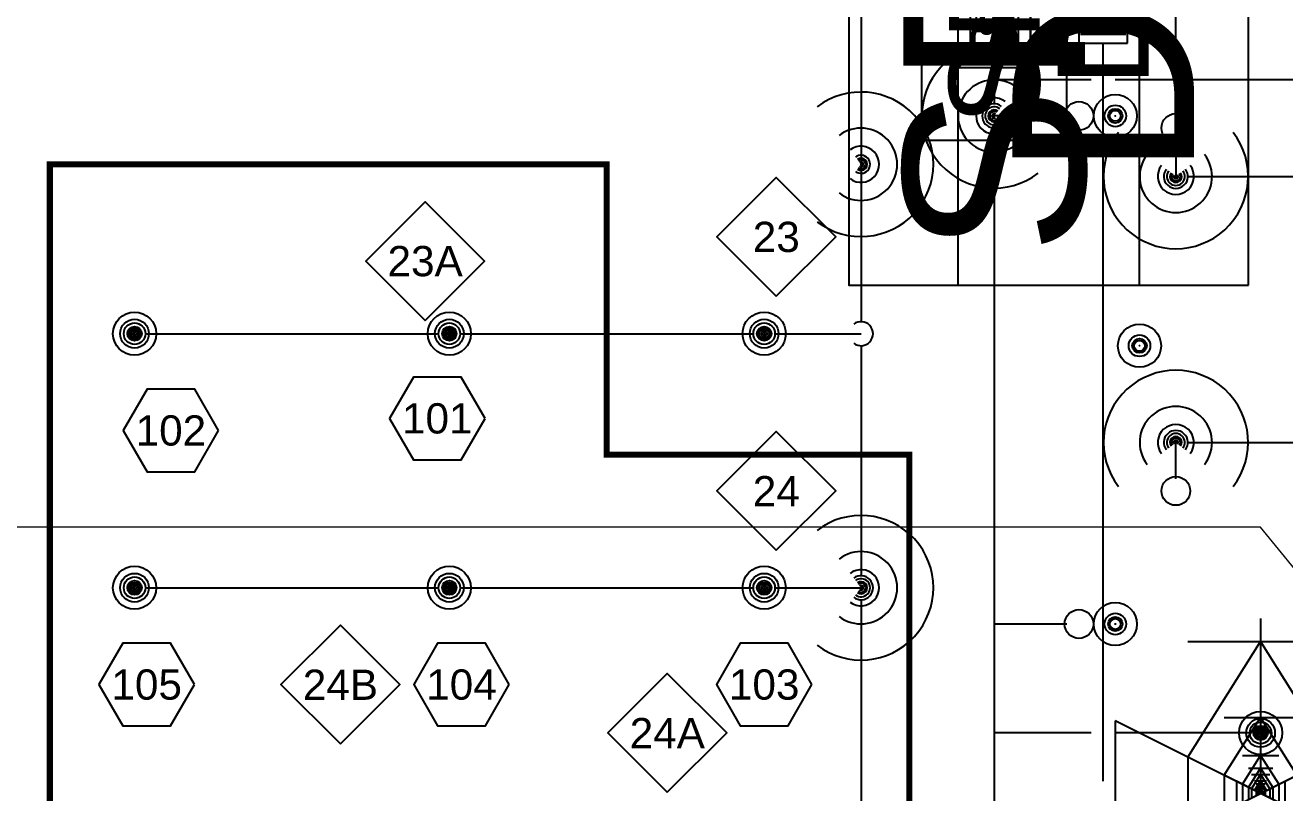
# Model space of a CAD drawing. Extents: x -17670 to 21732, y -105 to 1153.
# Drawn here: x -3360.1 to -2944, y 563.9 to 817.7 of the extents above; entities that cross this region are included whole.
import ezdxf
from ezdxf import colors
from ezdxf.entities.mleader import LeaderData, LeaderLine
from ezdxf.enums import TextEntityAlignment as Align
from ezdxf.math import Vec2, Vec3

# ---------------------------------------------------------------- set-up
doc = ezdxf.new("R2010")
doc.units = 0
doc.header["$LTSCALE"] = 48
doc.header["$MEASUREMENT"] = 0
doc.linetypes.add('PHANTOM', pattern=[2.5, 1.25, -0.25, 0.25, -0.25, 0.25, -0.25])
for name, color, linetype in [('F-DRNP-N', 6, 'Continuous'), ('F-DRNP-N @ 1 (1)', 6, 'Continuous'), ('F-DRNP-N @ 128', 6, 'Continuous'), ('F-DRNP-N @ 192', 6, 'Continuous'), ('F-DRNP-N @ 384', 6, 'Continuous'), ('F-DRNP-N @ 48', 6, 'Continuous'), ('F-DRNP-N @ 64', 6, 'Continuous'), ('F-DRNP-N @ 768', 6, 'Continuous'), ('F-DRNP-N @ 96', 6, 'Continuous'), ('F-DRYP-N', 3, 'Continuous'), ('F-DRYP-N @ 1 (1)', 3, 'Continuous'), ('F-DRYP-N @ 1 (2)', 3, 'Continuous'), ('F-DRYP-N @ 12', 3, 'Continuous'), ('F-DRYP-N @ 128', 3, 'Continuous'), ('F-DRYP-N @ 16', 3, 'Continuous'), ('F-DRYP-N @ 192', 3, 'Continuous'), ('F-DRYP-N @ 2', 3, 'Continuous'), ('F-DRYP-N @ 24', 3, 'Continuous'), ('F-DRYP-N @ 384', 3, 'Continuous'), ('F-DRYP-N @ 4', 3, 'Continuous'), ('F-DRYP-N @ 48', 3, 'Continuous'), ('F-DRYP-N @ 64', 3, 'Continuous'), ('F-DRYP-N @ 768', 3, 'Continuous'), ('F-DRYP-N @ 8', 3, 'Continuous'), ('F-DRYP-N @ 96', 3, 'Continuous'), ('F-FP-N', 2, 'Continuous'), ('F-FP-N @ 1 (1)', 2, 'Continuous'), ('F-FP-N @ 1 (2)', 2, 'Continuous'), ('F-FP-N @ 12', 2, 'Continuous'), ('F-FP-N @ 128', 2, 'Continuous'), ('F-FP-N @ 16', 2, 'Continuous'), ('F-FP-N @ 192', 2, 'Continuous'), ('F-FP-N @ 2', 2, 'Continuous'), ('F-FP-N @ 24', 2, 'Continuous'), ('F-FP-N @ 384', 2, 'Continuous'), ('F-FP-N @ 4', 2, 'Continuous'), ('F-FP-N @ 48', 2, 'Continuous'), ('F-FP-N @ 64', 2, 'Continuous'), ('F-FP-N @ 768', 2, 'Continuous'), ('F-FP-N @ 8', 2, 'Continuous'), ('F-FP-N @ 96', 2, 'Continuous'), ('F-HYDR-N', 2, 'Continuous'), ('F-HYDR-N @ 128', 2, 'Continuous'), ('F-SPRK-HEAD-N', 2, 'Continuous'), ('F-SPRK-HEAD-N @ 1 (1)', 2, 'Continuous'), ('F-SPRK-HEAD-N @ 1 (2)', 2, 'Continuous'), ('F-SPRK-HEAD-N @ 128', 2, 'Continuous'), ('F-SPRK-HEAD-N @ 192', 2, 'Continuous'), ('F-SPRK-HEAD-N @ 48', 2, 'Continuous'), ('F-SPRK-HEAD-N @ 64', 2, 'Continuous'), ('F-SPRK-HEAD-N @ 96', 2, 'Continuous'), ('F-SPRN-N', 1, 'Continuous'), ('F-SPRN-N @ 1 (1)', 1, 'Continuous'), ('F-SPRN-N @ 1 (2)', 1, 'Continuous'), ('F-SPRN-N @ 12', 1, 'Continuous'), ('F-SPRN-N @ 128', 1, 'Continuous'), ('F-SPRN-N @ 16', 1, 'Continuous'), ('F-SPRN-N @ 192', 1, 'Continuous'), ('F-SPRN-N @ 2', 1, 'Continuous'), ('F-SPRN-N @ 24', 1, 'Continuous'), ('F-SPRN-N @ 384', 1, 'Continuous'), ('F-SPRN-N @ 4', 1, 'Continuous'), ('F-SPRN-N @ 48', 1, 'Continuous'), ('F-SPRN-N @ 64', 1, 'Continuous'), ('F-SPRN-N @ 768', 1, 'Continuous'), ('F-SPRN-N @ 8', 1, 'Continuous'), ('F-SPRN-N @ 96', 1, 'Continuous')]:
    doc.layers.add(name, color=color, linetype=linetype)
doc.layers.add('G-ANNO-TEXT', color=70, linetype='Continuous', lineweight=0)
doc.styles.add('Arial', font='arial.ttf')

# ---------------------------------------------------------------- blocks, each defined once
blk = doc.blocks.new('*U25')
at = {"layer": 'DEFPOINTS'}
blk.add_lwpolyline([(-0.125, -0.0625), (0.125, -0.0625), (0.125, 0.0625), (-0.125, 0.0625)], close=True, dxfattribs=at)
at = {"style": 'Arial'}
blk.add_text('DR', height=0.078125, dxfattribs=at).set_placement((-1.799086849145543e-16, 0), align=Align.MIDDLE)
blk = doc.blocks.new('*U1239')
at = {"layer": 'F-DRNP-N @ 1 (1)', "linetype": 'ByBlock', "lineweight": -2, "rotation": 90}
blk.add_blockref('*U25', (-3004.000000014936, 827.7428015229925), dxfattribs=at)
at = {"layer": 'F-DRNP-N @ 128', "linetype": 'ByBlock', "lineweight": -2, "xscale": 128.0000000000001, "yscale": 128.0000000000001, "zscale": 128.0000000000001, "rotation": 89.99999999999999}
blk.add_blockref('*U25', (-3004.000000014936, 827.7428015229925), dxfattribs=at)
at = {"layer": 'F-DRNP-N @ 192', "linetype": 'ByBlock', "lineweight": -2, "xscale": 192.0000000000001, "yscale": 192.0000000000001, "zscale": 192.0000000000001, "rotation": 89.99999999999999}
blk.add_blockref('*U25', (-3004.000000014936, 827.7428015229925), dxfattribs=at)
at = {"layer": 'F-DRNP-N @ 384', "linetype": 'ByBlock', "lineweight": -2, "xscale": 384.0000000000003, "yscale": 384.0000000000003, "zscale": 384.0000000000003, "rotation": 89.99999999999999}
blk.add_blockref('*U25', (-3004.000000014936, 827.7428015229925), dxfattribs=at)
at = {"layer": 'F-DRNP-N @ 48', "linetype": 'ByBlock', "lineweight": -2, "xscale": 48.00000000000004, "yscale": 48.00000000000004, "zscale": 48.00000000000004, "rotation": 89.99999999999999}
blk.add_blockref('*U25', (-3004.000000014936, 827.7428015229925), dxfattribs=at)
at = {"layer": 'F-DRNP-N @ 64', "linetype": 'ByBlock', "lineweight": -2, "xscale": 64.00000000000004, "yscale": 64.00000000000004, "zscale": 64.00000000000004, "rotation": 89.99999999999999}
blk.add_blockref('*U25', (-3004.000000014936, 827.7428015229925), dxfattribs=at)
at = {"layer": 'F-DRNP-N @ 768', "linetype": 'ByBlock', "lineweight": -2, "xscale": 768.0000000000006, "yscale": 768.0000000000006, "zscale": 768.0000000000006, "rotation": 89.99999999999999}
blk.add_blockref('*U25', (-3004.000000014936, 827.7428015229925), dxfattribs=at)
at = {"layer": 'F-DRNP-N @ 96', "linetype": 'ByBlock', "lineweight": -2, "xscale": 96.00000000000007, "yscale": 96.00000000000007, "zscale": 96.00000000000007, "rotation": 89.99999999999999}
blk.add_blockref('*U25', (-3004.000000014936, 827.7428015229925), dxfattribs=at)
blk = doc.blocks.new('*U23')
at = {"layer": 'DEFPOINTS'}
blk.add_lwpolyline([(-0.125, -0.0625), (0.125, -0.0625), (0.125, 0.0625), (-0.125, 0.0625)], close=True, dxfattribs=at)
at = {"style": 'Arial'}
blk.add_text('SPR', height=0.078125, dxfattribs=at).set_placement((-1.799086849145543e-16, 0), align=Align.MIDDLE)
blk = doc.blocks.new('*U1240')
at = {"layer": 'F-SPRN-N @ 1 (2)', "linetype": 'ByBlock', "lineweight": -2, "rotation": 90}
blk.add_blockref('*U23', (-3040.000000014936, 827.7428015229925), dxfattribs=at)
at = {"layer": 'F-SPRN-N @ 128', "linetype": 'ByBlock', "lineweight": -2, "xscale": 128.0000000000001, "yscale": 128.0000000000001, "zscale": 128.0000000000001, "rotation": 89.99999999999999}
blk.add_blockref('*U23', (-3040.000000014936, 827.7428015229925), dxfattribs=at)
at = {"layer": 'F-SPRN-N @ 192', "linetype": 'ByBlock', "lineweight": -2, "xscale": 192.0000000000001, "yscale": 192.0000000000001, "zscale": 192.0000000000001, "rotation": 89.99999999999999}
blk.add_blockref('*U23', (-3040.000000014936, 827.7428015229925), dxfattribs=at)
at = {"layer": 'F-SPRN-N @ 384', "linetype": 'ByBlock', "lineweight": -2, "xscale": 384.0000000000003, "yscale": 384.0000000000003, "zscale": 384.0000000000003, "rotation": 89.99999999999999}
blk.add_blockref('*U23', (-3040.000000014936, 827.7428015229925), dxfattribs=at)
at = {"layer": 'F-SPRN-N @ 48', "linetype": 'ByBlock', "lineweight": -2, "xscale": 48.00000000000004, "yscale": 48.00000000000004, "zscale": 48.00000000000004, "rotation": 89.99999999999999}
blk.add_blockref('*U23', (-3040.000000014936, 827.7428015229925), dxfattribs=at)
at = {"layer": 'F-SPRN-N @ 64', "linetype": 'ByBlock', "lineweight": -2, "xscale": 64.00000000000004, "yscale": 64.00000000000004, "zscale": 64.00000000000004, "rotation": 89.99999999999999}
blk.add_blockref('*U23', (-3040.000000014936, 827.7428015229925), dxfattribs=at)
at = {"layer": 'F-SPRN-N @ 768', "linetype": 'ByBlock', "lineweight": -2, "xscale": 768.0000000000006, "yscale": 768.0000000000006, "zscale": 768.0000000000006, "rotation": 89.99999999999999}
blk.add_blockref('*U23', (-3040.000000014936, 827.7428015229925), dxfattribs=at)
at = {"layer": 'F-SPRN-N @ 96', "linetype": 'ByBlock', "lineweight": -2, "xscale": 96.00000000000007, "yscale": 96.00000000000007, "zscale": 96.00000000000007, "rotation": 89.99999999999999}
blk.add_blockref('*U23', (-3040.000000014936, 827.7428015229925), dxfattribs=at)
blk = doc.blocks.new('*U27')
blk.add_circle((0, 0), 0.037109375)
blk = doc.blocks.new('*U1322')
at = {"layer": 'F-SPRK-HEAD-N @ 1 (1)'}
blk.add_blockref('*U27', (-2992.000000014936, 831.7428015229925), dxfattribs=at)
at = {"layer": 'F-SPRK-HEAD-N @ 1 (2)'}
blk.add_blockref('*U27', (-2992.000000014936, 831.7428015229925), dxfattribs=at)
at = {"layer": 'F-SPRK-HEAD-N @ 128', "xscale": 128, "yscale": 128, "zscale": 128}
blk.add_blockref('*U27', (-2980.000000014936, 783.7428015229925), dxfattribs=at)
at = {"layer": 'F-SPRK-HEAD-N @ 192', "xscale": 192, "yscale": 192, "zscale": 192}
blk.add_blockref('*U27', (-2992.000000014936, 831.7428015229925), dxfattribs=at)
at = {"layer": 'F-SPRK-HEAD-N @ 48', "xscale": 48, "yscale": 48, "zscale": 48}
blk.add_blockref('*U27', (-2992.000000014936, 831.7428015229925), dxfattribs=at)
at = {"layer": 'F-SPRK-HEAD-N @ 64', "xscale": 64, "yscale": 64, "zscale": 64}
blk.add_blockref('*U27', (-2992.000000014936, 831.7428015229925), dxfattribs=at)
at = {"layer": 'F-SPRK-HEAD-N @ 96', "xscale": 96, "yscale": 96, "zscale": 96}
blk.add_blockref('*U27', (-2992.000000014936, 831.7428015229925), dxfattribs=at)
blk = doc.blocks.new('*U1324')
at = {"layer": 'F-SPRK-HEAD-N @ 1 (1)'}
blk.add_blockref('*U27', (-2992.000000014936, 711.7428015229925), dxfattribs=at)
at = {"layer": 'F-SPRK-HEAD-N @ 1 (2)'}
blk.add_blockref('*U27', (-2992.000000014936, 711.7428015229925), dxfattribs=at)
at = {"layer": 'F-SPRK-HEAD-N @ 128', "xscale": 128, "yscale": 128, "zscale": 128}
blk.add_blockref('*U27', (-2980.000000014936, 663.7428015229925), dxfattribs=at)
at = {"layer": 'F-SPRK-HEAD-N @ 192', "xscale": 192, "yscale": 192, "zscale": 192}
blk.add_blockref('*U27', (-2992.000000014936, 711.7428015229925), dxfattribs=at)
at = {"layer": 'F-SPRK-HEAD-N @ 48', "xscale": 48, "yscale": 48, "zscale": 48}
blk.add_blockref('*U27', (-2992.000000014936, 711.7428015229925), dxfattribs=at)
at = {"layer": 'F-SPRK-HEAD-N @ 64', "xscale": 64, "yscale": 64, "zscale": 64}
blk.add_blockref('*U27', (-2992.000000014936, 711.7428015229925), dxfattribs=at)
at = {"layer": 'F-SPRK-HEAD-N @ 96', "xscale": 96, "yscale": 96, "zscale": 96}
blk.add_blockref('*U27', (-2992.000000014936, 711.7428015229925), dxfattribs=at)
blk = doc.blocks.new('*U12')
at = {"linetype": 'Continuous'}
blk.add_arc((0, 0), 0.03111555437015312, 232.5669694738212, 127.4330305261797, dxfattribs=at)
blk = doc.blocks.new('*U1326')
at = {"layer": 'F-SPRN-N @ 1 (1)', "rotation": 270}
blk.add_blockref('*U12', (-2980.000000014936, 767.7428015229925), dxfattribs=at)
at = {"layer": 'F-SPRN-N @ 1 (2)', "rotation": 270}
blk.add_blockref('*U12', (-2980.000000014936, 767.7428015229925), dxfattribs=at)
at = {"layer": 'F-SPRN-N @ 12', "xscale": 12, "yscale": 12, "zscale": 12, "rotation": 270}
blk.add_blockref('*U12', (-2980.000000014936, 767.7428015229925), dxfattribs=at)
at = {"layer": 'F-SPRN-N @ 128', "xscale": 128, "yscale": 128, "zscale": 128, "rotation": 270}
blk.add_blockref('*U12', (-2980.000000014936, 767.7428015229925), dxfattribs=at)
at = {"layer": 'F-SPRN-N @ 16', "xscale": 16, "yscale": 16, "zscale": 16, "rotation": 270}
blk.add_blockref('*U12', (-2980.000000014936, 767.7428015229925), dxfattribs=at)
at = {"layer": 'F-SPRN-N @ 192', "xscale": 192, "yscale": 192, "zscale": 192, "rotation": 270}
blk.add_blockref('*U12', (-2980.000000014936, 767.7428015229925), dxfattribs=at)
at = {"layer": 'F-SPRN-N @ 2', "xscale": 2, "yscale": 2, "zscale": 2, "rotation": 270}
blk.add_blockref('*U12', (-2980.000000014936, 767.7428015229925), dxfattribs=at)
at = {"layer": 'F-SPRN-N @ 24', "xscale": 24, "yscale": 24, "zscale": 24, "rotation": 270}
blk.add_blockref('*U12', (-2980.000000014936, 767.7428015229925), dxfattribs=at)
at = {"layer": 'F-SPRN-N @ 384', "xscale": 384, "yscale": 384, "zscale": 384, "rotation": 270}
blk.add_blockref('*U12', (-2980.000000014936, 767.7428015229925), dxfattribs=at)
at = {"layer": 'F-SPRN-N @ 4', "xscale": 4, "yscale": 4, "zscale": 4, "rotation": 270}
blk.add_blockref('*U12', (-2980.000000014936, 767.7428015229925), dxfattribs=at)
at = {"layer": 'F-SPRN-N @ 48', "xscale": 48, "yscale": 48, "zscale": 48, "rotation": 270}
blk.add_blockref('*U12', (-2980.000000014936, 767.7428015229925), dxfattribs=at)
at = {"layer": 'F-SPRN-N @ 64', "xscale": 64, "yscale": 64, "zscale": 64, "rotation": 270}
blk.add_blockref('*U12', (-2980.000000014936, 767.7428015229925), dxfattribs=at)
at = {"layer": 'F-SPRN-N @ 768', "xscale": 768, "yscale": 768, "zscale": 768, "rotation": 270}
blk.add_blockref('*U12', (-2980.000000014936, 767.7428015229925), dxfattribs=at)
at = {"layer": 'F-SPRN-N @ 8', "xscale": 8, "yscale": 8, "zscale": 8, "rotation": 270}
blk.add_blockref('*U12', (-2980.000000014936, 767.7428015229925), dxfattribs=at)
at = {"layer": 'F-SPRN-N @ 96', "xscale": 96, "yscale": 96, "zscale": 96, "rotation": 270}
blk.add_blockref('*U12', (-2980.000000014936, 767.7428015229925), dxfattribs=at)
blk = doc.blocks.new('*U1329')
at = {"layer": 'F-SPRN-N @ 1 (1)', "rotation": 89.99999999999999}
blk.add_blockref('*U12', (-2980.000000014936, 679.7428015229925), dxfattribs=at)
at = {"layer": 'F-SPRN-N @ 1 (2)', "rotation": 89.99999999999999}
blk.add_blockref('*U12', (-2980.000000014936, 679.7428015229925), dxfattribs=at)
at = {"layer": 'F-SPRN-N @ 12', "xscale": 12.00000000000001, "yscale": 12.00000000000001, "zscale": 12.00000000000001, "rotation": 89.99999999999999}
blk.add_blockref('*U12', (-2980.000000014936, 679.7428015229925), dxfattribs=at)
at = {"layer": 'F-SPRN-N @ 128', "xscale": 128.0000000000001, "yscale": 128.0000000000001, "zscale": 128.0000000000001, "rotation": 89.99999999999999}
blk.add_blockref('*U12', (-2980.000000014936, 679.7428015229925), dxfattribs=at)
at = {"layer": 'F-SPRN-N @ 16', "xscale": 16.00000000000001, "yscale": 16.00000000000001, "zscale": 16.00000000000001, "rotation": 89.99999999999999}
blk.add_blockref('*U12', (-2980.000000014936, 679.7428015229925), dxfattribs=at)
at = {"layer": 'F-SPRN-N @ 192', "xscale": 192.0000000000001, "yscale": 192.0000000000001, "zscale": 192.0000000000001, "rotation": 89.99999999999999}
blk.add_blockref('*U12', (-2980.000000014936, 679.7428015229925), dxfattribs=at)
at = {"layer": 'F-SPRN-N @ 2', "xscale": 2.000000000000001, "yscale": 2.000000000000001, "zscale": 2.000000000000001, "rotation": 89.99999999999999}
blk.add_blockref('*U12', (-2980.000000014936, 679.7428015229925), dxfattribs=at)
at = {"layer": 'F-SPRN-N @ 24', "xscale": 24.00000000000001, "yscale": 24.00000000000001, "zscale": 24.00000000000001, "rotation": 89.99999999999999}
blk.add_blockref('*U12', (-2980.000000014936, 679.7428015229925), dxfattribs=at)
at = {"layer": 'F-SPRN-N @ 384', "xscale": 384.0000000000002, "yscale": 384.0000000000002, "zscale": 384.0000000000002, "rotation": 89.99999999999999}
blk.add_blockref('*U12', (-2980.000000014936, 679.7428015229925), dxfattribs=at)
at = {"layer": 'F-SPRN-N @ 4', "xscale": 4.000000000000002, "yscale": 4.000000000000002, "zscale": 4.000000000000002, "rotation": 89.99999999999999}
blk.add_blockref('*U12', (-2980.000000014936, 679.7428015229925), dxfattribs=at)
at = {"layer": 'F-SPRN-N @ 48', "xscale": 48.00000000000002, "yscale": 48.00000000000002, "zscale": 48.00000000000002, "rotation": 89.99999999999999}
blk.add_blockref('*U12', (-2980.000000014936, 679.7428015229925), dxfattribs=at)
at = {"layer": 'F-SPRN-N @ 64', "xscale": 64.00000000000003, "yscale": 64.00000000000003, "zscale": 64.00000000000003, "rotation": 89.99999999999999}
blk.add_blockref('*U12', (-2980.000000014936, 679.7428015229925), dxfattribs=at)
at = {"layer": 'F-SPRN-N @ 768', "xscale": 768.0000000000003, "yscale": 768.0000000000003, "zscale": 768.0000000000003, "rotation": 89.99999999999999}
blk.add_blockref('*U12', (-2980.000000014936, 679.7428015229925), dxfattribs=at)
at = {"layer": 'F-SPRN-N @ 8', "xscale": 8.000000000000004, "yscale": 8.000000000000004, "zscale": 8.000000000000004, "rotation": 89.99999999999999}
blk.add_blockref('*U12', (-2980.000000014936, 679.7428015229925), dxfattribs=at)
at = {"layer": 'F-SPRN-N @ 96', "xscale": 96.00000000000004, "yscale": 96.00000000000004, "zscale": 96.00000000000004, "rotation": 89.99999999999999}
blk.add_blockref('*U12', (-2980.000000014936, 679.7428015229925), dxfattribs=at)
blk = doc.blocks.new('*U1431')
at = {"layer": 'F-SPRK-HEAD-N @ 1 (1)'}
blk.add_blockref('*U27', (-3000.000000014936, 619.7428015229925), dxfattribs=at)
at = {"layer": 'F-SPRK-HEAD-N @ 1 (2)'}
blk.add_blockref('*U27', (-3000.000000014936, 619.7428015229925), dxfattribs=at)
at = {"layer": 'F-SPRK-HEAD-N @ 128', "xscale": 128, "yscale": 128, "zscale": 128}
blk.add_blockref('*U27', (-3012.000000014936, 619.7428015229925), dxfattribs=at)
at = {"layer": 'F-SPRK-HEAD-N @ 192', "xscale": 192, "yscale": 192, "zscale": 192}
blk.add_blockref('*U27', (-3000.000000014936, 619.7428015229925), dxfattribs=at)
at = {"layer": 'F-SPRK-HEAD-N @ 48', "xscale": 48, "yscale": 48, "zscale": 48}
blk.add_blockref('*U27', (-3000.000000014936, 619.7428015229925), dxfattribs=at)
at = {"layer": 'F-SPRK-HEAD-N @ 64', "xscale": 64, "yscale": 64, "zscale": 64}
blk.add_blockref('*U27', (-3000.000000014936, 619.7428015229925), dxfattribs=at)
at = {"layer": 'F-SPRK-HEAD-N @ 96', "xscale": 96, "yscale": 96, "zscale": 96}
blk.add_blockref('*U27', (-3000.000000014936, 619.7428015229925), dxfattribs=at)
blk = doc.blocks.new('*U1432')
at = {"layer": 'F-SPRK-HEAD-N @ 1 (1)'}
blk.add_blockref('*U27', (-3000.000000014936, 787.7428015229925), dxfattribs=at)
at = {"layer": 'F-SPRK-HEAD-N @ 1 (2)'}
blk.add_blockref('*U27', (-3000.000000014936, 787.7428015229925), dxfattribs=at)
at = {"layer": 'F-SPRK-HEAD-N @ 128', "xscale": 128, "yscale": 128, "zscale": 128}
blk.add_blockref('*U27', (-3012.000000014936, 787.7428015229925), dxfattribs=at)
at = {"layer": 'F-SPRK-HEAD-N @ 192', "xscale": 192, "yscale": 192, "zscale": 192}
blk.add_blockref('*U27', (-3000.000000014936, 787.7428015229925), dxfattribs=at)
at = {"layer": 'F-SPRK-HEAD-N @ 48', "xscale": 48, "yscale": 48, "zscale": 48}
blk.add_blockref('*U27', (-3000.000000014936, 787.7428015229925), dxfattribs=at)
at = {"layer": 'F-SPRK-HEAD-N @ 64', "xscale": 64, "yscale": 64, "zscale": 64}
blk.add_blockref('*U27', (-3000.000000014936, 787.7428015229925), dxfattribs=at)
at = {"layer": 'F-SPRK-HEAD-N @ 96', "xscale": 96, "yscale": 96, "zscale": 96}
blk.add_blockref('*U27', (-3000.000000014936, 787.7428015229925), dxfattribs=at)
blk = doc.blocks.new('*U1438')
at = {"layer": 'F-SPRN-N @ 1 (1)', "rotation": 180}
blk.add_blockref('*U12', (-3040.000000014936, 787.7428015229925), dxfattribs=at)
at = {"layer": 'F-SPRN-N @ 1 (2)', "rotation": 180}
blk.add_blockref('*U12', (-3040.000000014936, 787.7428015229925), dxfattribs=at)
at = {"layer": 'F-SPRN-N @ 12', "xscale": 12, "yscale": 12, "zscale": 12, "rotation": 180}
blk.add_blockref('*U12', (-3040.000000014936, 787.7428015229925), dxfattribs=at)
at = {"layer": 'F-SPRN-N @ 128', "xscale": 128, "yscale": 128, "zscale": 128, "rotation": 180}
blk.add_blockref('*U12', (-3040.000000014936, 787.7428015229925), dxfattribs=at)
at = {"layer": 'F-SPRN-N @ 16', "xscale": 16, "yscale": 16, "zscale": 16, "rotation": 180}
blk.add_blockref('*U12', (-3040.000000014936, 787.7428015229925), dxfattribs=at)
at = {"layer": 'F-SPRN-N @ 192', "xscale": 192, "yscale": 192, "zscale": 192, "rotation": 180}
blk.add_blockref('*U12', (-3040.000000014936, 787.7428015229925), dxfattribs=at)
at = {"layer": 'F-SPRN-N @ 2', "xscale": 2, "yscale": 2, "zscale": 2, "rotation": 180}
blk.add_blockref('*U12', (-3040.000000014936, 787.7428015229925), dxfattribs=at)
at = {"layer": 'F-SPRN-N @ 24', "xscale": 24, "yscale": 24, "zscale": 24, "rotation": 180}
blk.add_blockref('*U12', (-3040.000000014936, 787.7428015229925), dxfattribs=at)
at = {"layer": 'F-SPRN-N @ 384', "xscale": 384, "yscale": 384, "zscale": 384, "rotation": 180}
blk.add_blockref('*U12', (-3040.000000014936, 787.7428015229925), dxfattribs=at)
at = {"layer": 'F-SPRN-N @ 4', "xscale": 4, "yscale": 4, "zscale": 4, "rotation": 180}
blk.add_blockref('*U12', (-3040.000000014936, 787.7428015229925), dxfattribs=at)
at = {"layer": 'F-SPRN-N @ 48', "xscale": 48, "yscale": 48, "zscale": 48, "rotation": 180}
blk.add_blockref('*U12', (-3040.000000014936, 787.7428015229925), dxfattribs=at)
at = {"layer": 'F-SPRN-N @ 64', "xscale": 64, "yscale": 64, "zscale": 64, "rotation": 180}
blk.add_blockref('*U12', (-3040.000000014936, 787.7428015229925), dxfattribs=at)
at = {"layer": 'F-SPRN-N @ 768', "xscale": 768, "yscale": 768, "zscale": 768, "rotation": 180}
blk.add_blockref('*U12', (-3040.000000014936, 787.7428015229925), dxfattribs=at)
at = {"layer": 'F-SPRN-N @ 8', "xscale": 8, "yscale": 8, "zscale": 8, "rotation": 180}
blk.add_blockref('*U12', (-3040.000000014936, 787.7428015229925), dxfattribs=at)
at = {"layer": 'F-SPRN-N @ 96', "xscale": 96, "yscale": 96, "zscale": 96, "rotation": 180}
blk.add_blockref('*U12', (-3040.000000014936, 787.7428015229925), dxfattribs=at)
blk = doc.blocks.new('*U14')
at = {"linetype": 'Continuous'}
blk.add_line((-0.06249999999977263, 0.03124999999991473), (-0.06249999999977263, -0.03124999999991473), dxfattribs=at)
blk.add_line((0.0625, 0.03124999999991473), (0.0625, -0.03124999999991473))
for points in [[(4.978856679907069e-18, 0.07525884794995247), (-1.456311225609747e-18, 0)], [(-0.03124999999988631, 0.01562499999995737), (4.452778205488932e-18, 0.06536615204957857), (0.03125, 0.01562499999995737)], [(-0.03124999999994316, 0.06536615204957857), (0.03124999999994316, 0.06536615204957857)], [(-0.06249999999977263, -0.03124999999991473), (0, 0), (-0.06249999999977263, 0.03124999999991473)], [(0.0625, -0.03124999999991473), (0, 0), (0.0625, 0.03124999999991473)]]:
    blk.add_lwpolyline(points)
blk = doc.blocks.new('*U1465')
at = {"layer": 'F-FP-N @ 1 (1)'}
blk.add_blockref('*U14', (-2952.000000014936, 563.7428015229925), dxfattribs=at)
at = {"layer": 'F-FP-N @ 1 (2)'}
blk.add_blockref('*U14', (-2952.000000014936, 563.7428015229925), dxfattribs=at)
at = {"layer": 'F-FP-N @ 12', "xscale": 12, "yscale": 12, "zscale": 12}
blk.add_blockref('*U14', (-2952.000000014936, 563.7428015229925), dxfattribs=at)
at = {"layer": 'F-FP-N @ 128', "xscale": 128, "yscale": 128, "zscale": 128}
blk.add_blockref('*U14', (-2952.000000014936, 563.7428015229925), dxfattribs=at)
at = {"layer": 'F-FP-N @ 16', "xscale": 16, "yscale": 16, "zscale": 16}
blk.add_blockref('*U14', (-2952.000000014936, 563.7428015229925), dxfattribs=at)
at = {"layer": 'F-FP-N @ 192', "xscale": 192, "yscale": 192, "zscale": 192}
blk.add_blockref('*U14', (-2952.000000014936, 563.7428015229925), dxfattribs=at)
at = {"layer": 'F-FP-N @ 2', "xscale": 2, "yscale": 2, "zscale": 2}
blk.add_blockref('*U14', (-2952.000000014936, 563.7428015229925), dxfattribs=at)
at = {"layer": 'F-FP-N @ 24', "xscale": 24, "yscale": 24, "zscale": 24}
blk.add_blockref('*U14', (-2952.000000014936, 563.7428015229925), dxfattribs=at)
at = {"layer": 'F-FP-N @ 384', "xscale": 384, "yscale": 384, "zscale": 384}
blk.add_blockref('*U14', (-2952.000000014936, 563.7428015229925), dxfattribs=at)
at = {"layer": 'F-FP-N @ 4', "xscale": 4, "yscale": 4, "zscale": 4}
blk.add_blockref('*U14', (-2952.000000014936, 563.7428015229925), dxfattribs=at)
at = {"layer": 'F-FP-N @ 48', "xscale": 48, "yscale": 48, "zscale": 48}
blk.add_blockref('*U14', (-2952.000000014936, 563.7428015229925), dxfattribs=at)
at = {"layer": 'F-FP-N @ 64', "xscale": 64, "yscale": 64, "zscale": 64}
blk.add_blockref('*U14', (-2952.000000014936, 563.7428015229925), dxfattribs=at)
at = {"layer": 'F-FP-N @ 768', "xscale": 768, "yscale": 768, "zscale": 768}
blk.add_blockref('*U14', (-2952.000000014936, 563.7428015229925), dxfattribs=at)
at = {"layer": 'F-FP-N @ 8', "xscale": 8, "yscale": 8, "zscale": 8}
blk.add_blockref('*U14', (-2952.000000014936, 563.7428015229925), dxfattribs=at)
at = {"layer": 'F-FP-N @ 96', "xscale": 96, "yscale": 96, "zscale": 96}
blk.add_blockref('*U14', (-2952.000000014936, 563.7428015229925), dxfattribs=at)
blk = doc.blocks.new('*U38')
blk.add_circle((0, 0), 0.037109375)
at = {"color": 7, "lineweight": 0}
blk.add_circle((0, 0), 0.01171875, dxfattribs=at)
blk = doc.blocks.new('*U1466')
at = {"layer": 'F-SPRK-HEAD-N @ 1 (1)'}
blk.add_blockref('*U38', (-3116.000000014936, 631.7428015229925), dxfattribs=at)
at = {"layer": 'F-SPRK-HEAD-N @ 1 (2)'}
blk.add_blockref('*U38', (-3116.000000014936, 631.7428015229925), dxfattribs=at)
at = {"layer": 'F-SPRK-HEAD-N @ 128', "xscale": 128, "yscale": 128, "zscale": 128}
blk.add_blockref('*U38', (-3116.000000014936, 631.7428015229925), dxfattribs=at)
at = {"layer": 'F-SPRK-HEAD-N @ 192', "xscale": 192, "yscale": 192, "zscale": 192}
blk.add_blockref('*U38', (-3116.000000014936, 631.7428015229925), dxfattribs=at)
at = {"layer": 'F-SPRK-HEAD-N @ 48', "xscale": 48, "yscale": 48, "zscale": 48}
blk.add_blockref('*U38', (-3116.000000014936, 631.7428015229925), dxfattribs=at)
at = {"layer": 'F-SPRK-HEAD-N @ 64', "xscale": 64, "yscale": 64, "zscale": 64}
blk.add_blockref('*U38', (-3116.000000014936, 631.7428015229925), dxfattribs=at)
at = {"layer": 'F-SPRK-HEAD-N @ 96', "xscale": 96, "yscale": 96, "zscale": 96}
blk.add_blockref('*U38', (-3116.000000014936, 631.7428015229925), dxfattribs=at)
blk = doc.blocks.new('*U1467')
at = {"layer": 'F-SPRK-HEAD-N @ 1 (1)'}
blk.add_blockref('*U38', (-3220.000000014936, 631.7428015229925), dxfattribs=at)
at = {"layer": 'F-SPRK-HEAD-N @ 1 (2)'}
blk.add_blockref('*U38', (-3220.000000014936, 631.7428015229925), dxfattribs=at)
at = {"layer": 'F-SPRK-HEAD-N @ 128', "xscale": 128, "yscale": 128, "zscale": 128}
blk.add_blockref('*U38', (-3220.000000014936, 631.7428015229925), dxfattribs=at)
at = {"layer": 'F-SPRK-HEAD-N @ 192', "xscale": 192, "yscale": 192, "zscale": 192}
blk.add_blockref('*U38', (-3220.000000014936, 631.7428015229925), dxfattribs=at)
at = {"layer": 'F-SPRK-HEAD-N @ 48', "xscale": 48, "yscale": 48, "zscale": 48}
blk.add_blockref('*U38', (-3220.000000014936, 631.7428015229925), dxfattribs=at)
at = {"layer": 'F-SPRK-HEAD-N @ 64', "xscale": 64, "yscale": 64, "zscale": 64}
blk.add_blockref('*U38', (-3220.000000014936, 631.7428015229925), dxfattribs=at)
at = {"layer": 'F-SPRK-HEAD-N @ 96', "xscale": 96, "yscale": 96, "zscale": 96}
blk.add_blockref('*U38', (-3220.000000014936, 631.7428015229925), dxfattribs=at)
blk = doc.blocks.new('*U1468')
at = {"layer": 'F-SPRK-HEAD-N @ 1 (1)'}
blk.add_blockref('*U38', (-3324.000000014936, 631.7428015229925), dxfattribs=at)
at = {"layer": 'F-SPRK-HEAD-N @ 1 (2)'}
blk.add_blockref('*U38', (-3324.000000014936, 631.7428015229925), dxfattribs=at)
at = {"layer": 'F-SPRK-HEAD-N @ 128', "xscale": 128, "yscale": 128, "zscale": 128}
blk.add_blockref('*U38', (-3324.000000014936, 631.7428015229925), dxfattribs=at)
at = {"layer": 'F-SPRK-HEAD-N @ 192', "xscale": 192, "yscale": 192, "zscale": 192}
blk.add_blockref('*U38', (-3324.000000014936, 631.7428015229925), dxfattribs=at)
at = {"layer": 'F-SPRK-HEAD-N @ 48', "xscale": 48, "yscale": 48, "zscale": 48}
blk.add_blockref('*U38', (-3324.000000014936, 631.7428015229925), dxfattribs=at)
at = {"layer": 'F-SPRK-HEAD-N @ 64', "xscale": 64, "yscale": 64, "zscale": 64}
blk.add_blockref('*U38', (-3324.000000014936, 631.7428015229925), dxfattribs=at)
at = {"layer": 'F-SPRK-HEAD-N @ 96', "xscale": 96, "yscale": 96, "zscale": 96}
blk.add_blockref('*U38', (-3324.000000014936, 631.7428015229925), dxfattribs=at)
blk = doc.blocks.new('*U1469')
at = {"layer": 'F-DRYP-N @ 1 (1)'}
blk.add_blockref('*U12', (-3084.000000014936, 631.7428015229925), dxfattribs=at)
at = {"layer": 'F-DRYP-N @ 1 (2)'}
blk.add_blockref('*U12', (-3084.000000014936, 631.7428015229925), dxfattribs=at)
at = {"layer": 'F-DRYP-N @ 12', "xscale": 12, "yscale": 12, "zscale": 12}
blk.add_blockref('*U12', (-3084.000000014936, 631.7428015229925), dxfattribs=at)
at = {"layer": 'F-DRYP-N @ 128', "xscale": 128, "yscale": 128, "zscale": 128}
blk.add_blockref('*U12', (-3084.000000014936, 631.7428015229925), dxfattribs=at)
at = {"layer": 'F-DRYP-N @ 16', "xscale": 16, "yscale": 16, "zscale": 16}
blk.add_blockref('*U12', (-3084.000000014936, 631.7428015229925), dxfattribs=at)
at = {"layer": 'F-DRYP-N @ 192', "xscale": 192, "yscale": 192, "zscale": 192}
blk.add_blockref('*U12', (-3084.000000014936, 631.7428015229925), dxfattribs=at)
at = {"layer": 'F-DRYP-N @ 2', "xscale": 2, "yscale": 2, "zscale": 2}
blk.add_blockref('*U12', (-3084.000000014936, 631.7428015229925), dxfattribs=at)
at = {"layer": 'F-DRYP-N @ 24', "xscale": 24, "yscale": 24, "zscale": 24}
blk.add_blockref('*U12', (-3084.000000014936, 631.7428015229925), dxfattribs=at)
at = {"layer": 'F-DRYP-N @ 384', "xscale": 384, "yscale": 384, "zscale": 384}
blk.add_blockref('*U12', (-3084.000000014936, 631.7428015229925), dxfattribs=at)
at = {"layer": 'F-DRYP-N @ 4', "xscale": 4, "yscale": 4, "zscale": 4}
blk.add_blockref('*U12', (-3084.000000014936, 631.7428015229925), dxfattribs=at)
at = {"layer": 'F-DRYP-N @ 48', "xscale": 48, "yscale": 48, "zscale": 48}
blk.add_blockref('*U12', (-3084.000000014936, 631.7428015229925), dxfattribs=at)
at = {"layer": 'F-DRYP-N @ 64', "xscale": 64, "yscale": 64, "zscale": 64}
blk.add_blockref('*U12', (-3084.000000014936, 631.7428015229925), dxfattribs=at)
at = {"layer": 'F-DRYP-N @ 768', "xscale": 768, "yscale": 768, "zscale": 768}
blk.add_blockref('*U12', (-3084.000000014936, 631.7428015229925), dxfattribs=at)
at = {"layer": 'F-DRYP-N @ 8', "xscale": 8, "yscale": 8, "zscale": 8}
blk.add_blockref('*U12', (-3084.000000014936, 631.7428015229925), dxfattribs=at)
at = {"layer": 'F-DRYP-N @ 96', "xscale": 96, "yscale": 96, "zscale": 96}
blk.add_blockref('*U12', (-3084.000000014936, 631.7428015229925), dxfattribs=at)
blk = doc.blocks.new('*U1470')
at = {"layer": 'F-SPRK-HEAD-N @ 1 (1)'}
blk.add_blockref('*U38', (-3116.000000014936, 715.7428015229925), dxfattribs=at)
at = {"layer": 'F-SPRK-HEAD-N @ 1 (2)'}
blk.add_blockref('*U38', (-3116.000000014936, 715.7428015229925), dxfattribs=at)
at = {"layer": 'F-SPRK-HEAD-N @ 128', "xscale": 128, "yscale": 128, "zscale": 128}
blk.add_blockref('*U38', (-3116.000000014936, 715.7428015229925), dxfattribs=at)
at = {"layer": 'F-SPRK-HEAD-N @ 192', "xscale": 192, "yscale": 192, "zscale": 192}
blk.add_blockref('*U38', (-3116.000000014936, 715.7428015229925), dxfattribs=at)
at = {"layer": 'F-SPRK-HEAD-N @ 48', "xscale": 48, "yscale": 48, "zscale": 48}
blk.add_blockref('*U38', (-3116.000000014936, 715.7428015229925), dxfattribs=at)
at = {"layer": 'F-SPRK-HEAD-N @ 64', "xscale": 64, "yscale": 64, "zscale": 64}
blk.add_blockref('*U38', (-3116.000000014936, 715.7428015229925), dxfattribs=at)
at = {"layer": 'F-SPRK-HEAD-N @ 96', "xscale": 96, "yscale": 96, "zscale": 96}
blk.add_blockref('*U38', (-3116.000000014936, 715.7428015229925), dxfattribs=at)
blk = doc.blocks.new('*U1471')
at = {"layer": 'F-SPRK-HEAD-N @ 1 (1)'}
blk.add_blockref('*U38', (-3220.000000014936, 715.7428015229925), dxfattribs=at)
at = {"layer": 'F-SPRK-HEAD-N @ 1 (2)'}
blk.add_blockref('*U38', (-3220.000000014936, 715.7428015229925), dxfattribs=at)
at = {"layer": 'F-SPRK-HEAD-N @ 128', "xscale": 128, "yscale": 128, "zscale": 128}
blk.add_blockref('*U38', (-3220.000000014936, 715.7428015229925), dxfattribs=at)
at = {"layer": 'F-SPRK-HEAD-N @ 192', "xscale": 192, "yscale": 192, "zscale": 192}
blk.add_blockref('*U38', (-3220.000000014936, 715.7428015229925), dxfattribs=at)
at = {"layer": 'F-SPRK-HEAD-N @ 48', "xscale": 48, "yscale": 48, "zscale": 48}
blk.add_blockref('*U38', (-3220.000000014936, 715.7428015229925), dxfattribs=at)
at = {"layer": 'F-SPRK-HEAD-N @ 64', "xscale": 64, "yscale": 64, "zscale": 64}
blk.add_blockref('*U38', (-3220.000000014936, 715.7428015229925), dxfattribs=at)
at = {"layer": 'F-SPRK-HEAD-N @ 96', "xscale": 96, "yscale": 96, "zscale": 96}
blk.add_blockref('*U38', (-3220.000000014936, 715.7428015229925), dxfattribs=at)
blk = doc.blocks.new('*U1472')
at = {"layer": 'F-SPRK-HEAD-N @ 1 (1)'}
blk.add_blockref('*U38', (-3324.000000014936, 715.7428015229925), dxfattribs=at)
at = {"layer": 'F-SPRK-HEAD-N @ 1 (2)'}
blk.add_blockref('*U38', (-3324.000000014936, 715.7428015229925), dxfattribs=at)
at = {"layer": 'F-SPRK-HEAD-N @ 128', "xscale": 128, "yscale": 128, "zscale": 128}
blk.add_blockref('*U38', (-3324.000000014936, 715.7428015229925), dxfattribs=at)
at = {"layer": 'F-SPRK-HEAD-N @ 192', "xscale": 192, "yscale": 192, "zscale": 192}
blk.add_blockref('*U38', (-3324.000000014936, 715.7428015229925), dxfattribs=at)
at = {"layer": 'F-SPRK-HEAD-N @ 48', "xscale": 48, "yscale": 48, "zscale": 48}
blk.add_blockref('*U38', (-3324.000000014936, 715.7428015229925), dxfattribs=at)
at = {"layer": 'F-SPRK-HEAD-N @ 64', "xscale": 64, "yscale": 64, "zscale": 64}
blk.add_blockref('*U38', (-3324.000000014936, 715.7428015229925), dxfattribs=at)
at = {"layer": 'F-SPRK-HEAD-N @ 96', "xscale": 96, "yscale": 96, "zscale": 96}
blk.add_blockref('*U38', (-3324.000000014936, 715.7428015229925), dxfattribs=at)
blk = doc.blocks.new('*U1473')
at = {"layer": 'F-DRYP-N @ 1 (1)'}
blk.add_blockref('*U12', (-3084.000000014936, 771.7428015229925), dxfattribs=at)
at = {"layer": 'F-DRYP-N @ 1 (2)'}
blk.add_blockref('*U12', (-3084.000000014936, 771.7428015229925), dxfattribs=at)
at = {"layer": 'F-DRYP-N @ 12', "xscale": 12, "yscale": 12, "zscale": 12}
blk.add_blockref('*U12', (-3084.000000014936, 771.7428015229925), dxfattribs=at)
at = {"layer": 'F-DRYP-N @ 128', "xscale": 128, "yscale": 128, "zscale": 128}
blk.add_blockref('*U12', (-3084.000000014936, 715.7428015229925), dxfattribs=at)
at = {"layer": 'F-DRYP-N @ 16', "xscale": 16, "yscale": 16, "zscale": 16}
blk.add_blockref('*U12', (-3084.000000014936, 771.7428015229925), dxfattribs=at)
at = {"layer": 'F-DRYP-N @ 192', "xscale": 192, "yscale": 192, "zscale": 192}
blk.add_blockref('*U12', (-3084.000000014936, 771.7428015229925), dxfattribs=at)
at = {"layer": 'F-DRYP-N @ 2', "xscale": 2, "yscale": 2, "zscale": 2}
blk.add_blockref('*U12', (-3084.000000014936, 771.7428015229925), dxfattribs=at)
at = {"layer": 'F-DRYP-N @ 24', "xscale": 24, "yscale": 24, "zscale": 24}
blk.add_blockref('*U12', (-3084.000000014936, 771.7428015229925), dxfattribs=at)
at = {"layer": 'F-DRYP-N @ 384', "xscale": 384, "yscale": 384, "zscale": 384}
blk.add_blockref('*U12', (-3084.000000014936, 771.7428015229925), dxfattribs=at)
at = {"layer": 'F-DRYP-N @ 4', "xscale": 4, "yscale": 4, "zscale": 4}
blk.add_blockref('*U12', (-3084.000000014936, 771.7428015229925), dxfattribs=at)
at = {"layer": 'F-DRYP-N @ 48', "xscale": 48, "yscale": 48, "zscale": 48}
blk.add_blockref('*U12', (-3084.000000014936, 771.7428015229925), dxfattribs=at)
at = {"layer": 'F-DRYP-N @ 64', "xscale": 64, "yscale": 64, "zscale": 64}
blk.add_blockref('*U12', (-3084.000000014936, 771.7428015229925), dxfattribs=at)
at = {"layer": 'F-DRYP-N @ 768', "xscale": 768, "yscale": 768, "zscale": 768}
blk.add_blockref('*U12', (-3084.000000014936, 771.7428015229925), dxfattribs=at)
at = {"layer": 'F-DRYP-N @ 8', "xscale": 8, "yscale": 8, "zscale": 8}
blk.add_blockref('*U12', (-3084.000000014936, 771.7428015229925), dxfattribs=at)
at = {"layer": 'F-DRYP-N @ 96', "xscale": 96, "yscale": 96, "zscale": 96}
blk.add_blockref('*U12', (-3084.000000014936, 771.7428015229925), dxfattribs=at)
blk = doc.blocks.new('DIAMOND TAG')
blk.add_lwpolyline([(0, -0.1533391834124131), (0.1533391834122995, 0), (0, 0.1533391834122995), (-0.1533391834122995, 0)], close=True)
at = {"style": 'Arial'}
blk.add_attdef('XXX', text='', height=0.078125, dxfattribs=at).set_placement((0, 0), align=Align.MIDDLE)
blk = doc.blocks.new('Hex Tag 1')
blk.add_lwpolyline([(0.1232715976598229, -1.13686837721616e-13), (0.06163579882968406, 0.1067563351383569), (-0.06163579883013881, 0.1067563351383569), (-0.1232715976602776, -1.13686837721616e-13), (-0.06163579883013881, -0.1067563351385843), (0.06163579882968406, -0.1067563351385843)], close=True)
at = {"style": 'Arial', "flags": 12}
blk.add_attdef('XXX', text='', height=0.078125, dxfattribs=at).set_placement((0, 0), align=Align.MIDDLE)
blk = doc.blocks.new('*U1515')
at = {"layer": 'F-SPRK-HEAD-N @ 1 (1)'}
blk.add_blockref('*U38', (-2952.000000014936, 583.7428015229925), dxfattribs=at)
at = {"layer": 'F-SPRK-HEAD-N @ 1 (2)'}
blk.add_blockref('*U38', (-2952.000000014936, 583.7428015229925), dxfattribs=at)
at = {"layer": 'F-SPRK-HEAD-N @ 128', "xscale": 128, "yscale": 128, "zscale": 128}
blk.add_blockref('*U38', (-2952.000000014936, 583.7428015229925), dxfattribs=at)
at = {"layer": 'F-SPRK-HEAD-N @ 192', "xscale": 192, "yscale": 192, "zscale": 192}
blk.add_blockref('*U38', (-2952.000000014936, 583.7428015229925), dxfattribs=at)
at = {"layer": 'F-SPRK-HEAD-N @ 48', "xscale": 48, "yscale": 48, "zscale": 48}
blk.add_blockref('*U38', (-2952.000000014936, 583.7428015229925), dxfattribs=at)
at = {"layer": 'F-SPRK-HEAD-N @ 64', "xscale": 64, "yscale": 64, "zscale": 64}
blk.add_blockref('*U38', (-2952.000000014936, 583.7428015229925), dxfattribs=at)
at = {"layer": 'F-SPRK-HEAD-N @ 96', "xscale": 96, "yscale": 96, "zscale": 96}
blk.add_blockref('*U38', (-2952.000000014936, 583.7428015229925), dxfattribs=at)

msp = doc.modelspace()

# ---------------------------------------------------------------- linework, layer by layer
at = {"layer": 'F-DRNP-N'}
msp.add_line((-3004.000000014936, 567.7428015229925), (-3004.000000014936, 811.7428015229925), dxfattribs=at)
at = {"layer": 'F-DRYP-N'}
for p, q in [((-3084.000000014936, 843.7428015229925), (-3084.000000014936, 719.7428015229925)), ((-3320.000000014936, 715.7428015229925), (-3224.000000014936, 715.7428015229925)), ((-3216.000000014936, 715.7428015229925), (-3120.000000014936, 715.7428015229925)), ((-3112.000000014936, 715.7428015229925), (-3084.000000014936, 715.7428015229925)), ((-3084.000000014936, 711.7428015229925), (-3084.000000014936, 635.7255924823721)), ((-3320.000000014936, 631.7428015229925), (-3224.000000014936, 631.7428015229925)), ((-3216.000000014936, 631.7428015229925), (-3120.000000014936, 631.7428015229925)), ((-3112.000000014936, 631.7428015229925), (-3084.000000014936, 631.7428015229925)), ((-3084.000000014936, 627.7600105636129), (-3084.000000014936, 495.7428015229925))]:
    msp.add_line(p, q, dxfattribs=at)
at = {"layer": 'F-HYDR-N', "linetype": 'PHANTOM', "const_width": 2}
msp.add_lwpolyline([(-3352.000000014936, 771.7428015229925), (-3168.000000014936, 771.7428015229925), (-3168.000000014936, 675.7428015229925), (-3068.000000014936, 675.7428015229925), (-3068.000000014936, 259.7428015229925), (-2588.000000014936, 259.7428015229925), (-2588.000000014936, 31.74280152299252), (-3352.000000014936, 31.74280152299252)], close=True, dxfattribs=at)
at = {"layer": 'F-SPRN-N'}
for p, q in [((-3040.000000014936, 811.7428015229925), (-3040.000000014936, 791.7428015229925)), ((-3040.000000014936, 799.7428015229925), (-3008.000000014936, 799.7428015229925)), ((-3000.000000014936, 799.7428015229925), (-2924.000000014936, 799.7428015229925)), ((-3016.000000014936, 787.7428015229925), (-3040.000000014936, 787.7428015229925)), ((-3040.000000014936, 783.7428015229925), (-3040.000000014936, 455.7428015229925)), ((-2980.000000014936, 779.7428015229925), (-2980.000000014936, 767.7428015229925)), ((-2976.000000014936, 767.7428015229925), (-2888.000000014936, 767.7428015229925)), ((-2980.000000014936, 667.7428015229925), (-2980.000000014936, 679.7428015229925)), ((-2976.000000014936, 679.7428015229925), (-2888.000000014936, 679.7428015229925)), ((-3016.000000014936, 619.7428015229925), (-3040.000000014936, 619.7428015229925)), ((-3008.000000014936, 583.7428015229925), (-3040.000000014936, 583.7428015229925)), ((-2956.000000014936, 583.7428015229925), (-3000.000000014936, 583.7428015229925))]:
    msp.add_line(p, q, dxfattribs=at)

# ---------------------------------------------------------------- block references
at = {"layer": 'F-DRNP-N'}
msp.add_blockref('*U1239', (0, 0), dxfattribs=at)
at = {"layer": 'F-DRYP-N'}
for name in ['*U1473', '*U1469']:
    msp.add_blockref(name, (0, 0), dxfattribs=at)
at = {"layer": 'F-FP-N'}
msp.add_blockref('*U1465', (0, 0), dxfattribs=at)
at = {"layer": 'F-HYDR-N @ 128', "xscale": 128, "yscale": 128, "zscale": 128}
for name, p, values in [('DIAMOND TAG', (-3112.000000014936, 747.7428015229925), {'XXX': '23'}), ('DIAMOND TAG', (-3228.000000014936, 739.7428015229925), {'XXX': '23A'}), ('Hex Tag 1', (-3224.000000014936, 687.7428015229925), {'XXX': '101'}), ('Hex Tag 1', (-3312.000000014936, 683.7428015229925), {'XXX': '102'}), ('DIAMOND TAG', (-3112.000000014936, 663.7428015229925), {'XXX': '24'}), ('DIAMOND TAG', (-3256.000000014936, 599.7428015229925), {'XXX': '24B'}), ('Hex Tag 1', (-3320.000000014936, 599.7428015229925), {'XXX': '105'}), ('Hex Tag 1', (-3216.000000014936, 599.7428015229925), {'XXX': '104'}), ('Hex Tag 1', (-3116.000000014936, 599.7428015229925), {'XXX': '103'}), ('DIAMOND TAG', (-3148.000000014936, 583.7428015229925), {'XXX': '24A'})]:
    msp.add_blockref(name, p, dxfattribs=at).add_auto_attribs(values)
at = {"layer": 'F-SPRK-HEAD-N'}
for name in ['*U1322', '*U1432', '*U1472', '*U1471', '*U1470', '*U1324', '*U1468', '*U1467', '*U1466', '*U1431', '*U1515']:
    msp.add_blockref(name, (0, 0), dxfattribs=at)
at = {"layer": 'F-SPRN-N'}
for name in ['*U1240', '*U1438', '*U1326', '*U1329']:
    msp.add_blockref(name, (0, 0), dxfattribs=at)

# ---------------------------------------------------------------- leaders
at = {"layer": 'G-ANNO-TEXT'}
ml = msp.add_multileader_mtext('Standard', dxfattribs=at)
ml.set_content('\\A1;6"FP\\P2{\\H0.8x;\\S1#2;\\H1.25x;"FDC\\P}3"DR', color=256, style='Arial')
ml.set_leader_properties(color=256, linetype='ByLayer', lineweight=-1)
ml.build(insert=Vec2(0, 0))
ml.multileader.update_dxf_attribs({"has_dogleg": 0, "dogleg_length": 0.125, "arrow_head_size": 16, "scale": 128})
ctx = ml.context
ctx.base_point, ctx.scale, ctx.char_height, ctx.arrow_head_size, ctx.landing_gap_size, ctx.plane_origin = Vec3(-3550.309413384649, 651.7428015229925), 128, 12, 16, 4, Vec3(-2900.000000014936, 663.7428015229925)
ctx.text_align_type = 2
notes = []
notes.append((ctx, [(0, (1, 1, 0), (-3464.000000014936, 651.7428015229925), (-1, 0), 16, [(0, [(-2900.000000014936, 587.7428015229925), (-2952.000000014936, 651.7428015229925)], 0, [])])]))
ctx.mtext.insert, ctx.mtext.alignment, ctx.mtext.flow_direction = Vec3(-3484.000000014936, 657.8492135284496), 3, 5
for ctx, leaders in notes:
    for number, flags, end, landing, length, lines in leaders:
        leader = LeaderData()
        leader.index, (leader.has_last_leader_line, leader.has_dogleg_vector, leader.attachment_direction) = number, flags
        leader.last_leader_point, leader.dogleg_vector, leader.dogleg_length = Vec3(end), Vec3(landing), length
        for number, points, colour, breaks in lines:
            line = LeaderLine()
            line.index, line.vertices, line.color, line.breaks = number, Vec3.list(points), colors.encode_raw_color(colour), breaks
            leader.lines.append(line)
        ctx.leaders.append(leader)

doc.saveas('drawing.dxf')
